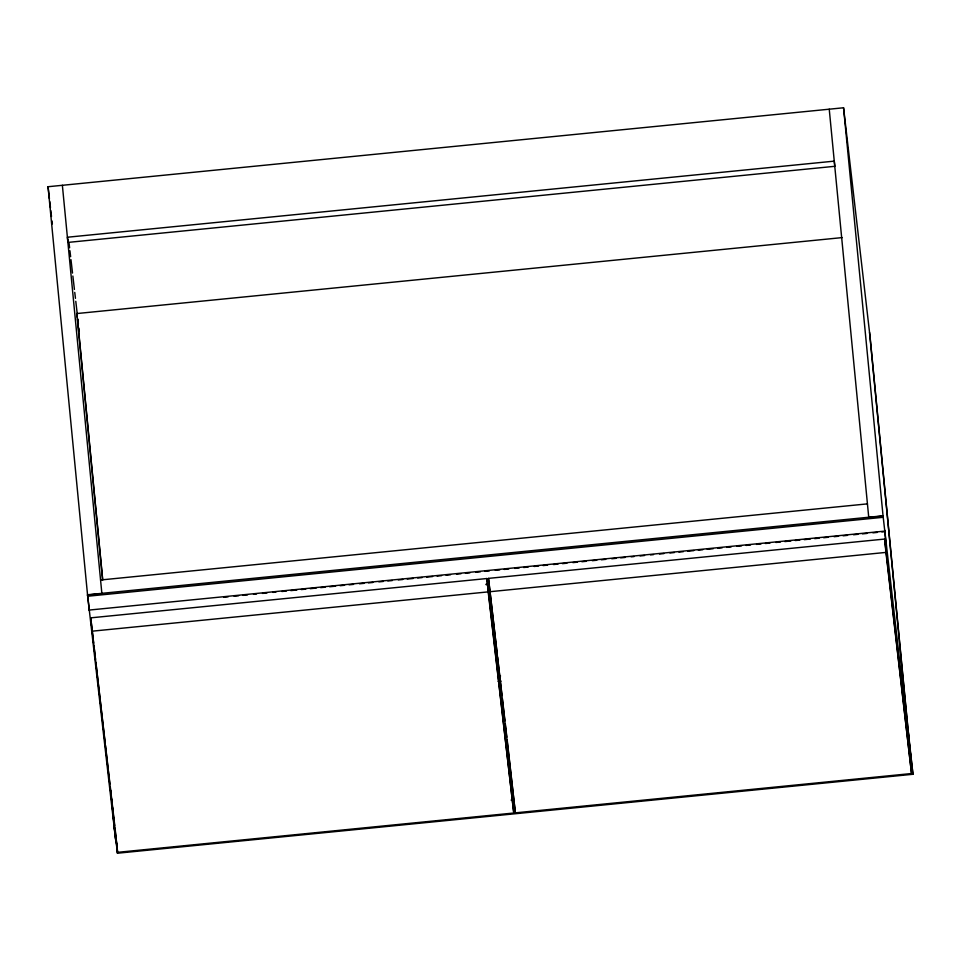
<?xml version="1.0" encoding="UTF-8"?>
<svg xmlns="http://www.w3.org/2000/svg" width="961" height="961" viewBox="0 0 961 961"><rect width="100%" height="100%" fill="white"/><g stroke="black" fill="none" stroke-linecap="round" stroke-linejoin="round"><path stroke-width="1.44" d="M843.554 107.776L883.183 517.294L87.679 596.24L48.05 186.722L843.554 107.776L870.137 337.515L911.064 760.391L884.709 530.172M67.991 242.412L834.869 166.301L834.268 161.136L67.39 237.235L67.991 242.412L67.702 239.433M102.659 580.132L76.856 313.55L842.232 237.595M100.569 579.988L867.435 503.876M883.075 516.069L868.756 517.486L829.235 109.194M89.277 610.055L884.781 531.109L886.138 545.007M223.673 597.274L228.141 596.829M234.112 596.24L238.592 595.796M243.073 595.352L247.554 594.907M253.512 594.306L256.503 594.018M262.473 593.418L266.954 592.973M272.924 592.384L275.903 592.084M281.873 591.495L286.354 591.051M290.835 590.607L296.805 590.018M301.274 589.573L305.754 589.129M310.235 588.685L316.205 588.084M320.686 587.639L325.154 587.195M329.635 586.751L335.605 586.162M340.086 585.717L344.567 585.273M349.035 584.829L353.516 584.384M359.486 583.795L363.967 583.351M368.435 582.907L372.916 582.462M378.886 581.873L383.367 581.429M387.848 580.985L392.316 580.54M398.286 579.939L402.767 579.495M407.248 579.051L413.218 578.462M417.699 578.017L422.167 577.573M426.648 577.129L432.618 576.54M437.099 576.095L441.579 575.651M446.048 575.207L450.529 574.762M456.499 574.161L460.98 573.717M465.448 573.273L469.929 572.828M475.899 572.239L480.38 571.795M484.861 571.351L489.329 570.906M495.299 570.317L499.78 569.873M504.261 569.429L508.741 568.984M514.712 568.395L519.18 567.951M523.661 567.507L528.142 567.062M534.112 566.461L538.592 566.017M543.061 565.573L547.542 565.128M553.512 564.539L557.993 564.095M562.473 563.651L566.942 563.206M572.912 562.617L577.393 562.173M581.873 561.729L586.342 561.284M592.312 560.683L596.793 560.239M601.274 559.795L605.754 559.35M611.725 558.761L616.193 558.317M620.674 557.873L625.155 557.428M631.125 556.839L634.104 556.539M640.074 555.951L644.555 555.506M650.525 554.905L653.516 554.617M659.486 554.016L663.955 553.572M669.925 552.983L674.406 552.539M678.886 552.095L683.355 551.65M687.836 551.206L693.806 550.617M698.287 550.173L702.767 549.728M707.236 549.284L713.206 548.695M717.687 548.25L722.167 547.806M726.648 547.362L731.117 546.917M737.087 546.316L741.568 545.872M746.048 545.428L750.529 544.983M756.499 544.394L760.968 543.95M765.449 543.506L769.929 543.061M775.899 542.472L780.38 542.028M784.849 541.584L790.819 540.983M795.3 540.538L799.78 540.094M804.249 539.65L810.219 539.061M814.7 538.616L819.18 538.172M823.661 537.728L828.13 537.283M834.1 536.694L838.581 536.25M843.061 535.806L847.542 535.361M853.512 534.76L857.981 534.316M862.461 533.872L866.942 533.427M872.912 532.838L877.393 532.394M881.862 531.95L884.853 531.661L883.051 515.817L87.535 594.763L115.56 839.337L114.107 824.394M90.73 617.851L486.891 578.534L513.775 813.018L117.614 852.335L90.73 617.851L93.649 643.077M488.488 578.378L884.649 539.061L911.533 773.533L515.36 812.85L488.488 578.378L497.245 654.057M486.086 584.156L489.065 583.856M486.146 584.708L489.137 584.408M92.028 631.197L488.188 591.88L513.775 813.018M489.774 591.724L885.946 552.407L911.533 773.533M497.57 676.268L500.549 675.967M498.17 681.433L501.149 681.133M511.072 800.093L514.051 799.792M115.116 833.115L117.446 853.224L912.95 774.278L908.193 730.72M909.623 745.556L912.95 774.278M497.582 657.036L502.05 695.62M502.399 698.587L504.969 720.846M505.318 723.813L506.855 737.171M507.204 740.138L515.36 812.85M69.084 243.313L69.6 247.77M69.937 250.749L70.633 256.695M70.97 259.662L72.519 273.056M72.868 276.023L74.417 289.417M74.754 292.384L75.451 298.33M75.787 301.31L77.336 314.691M77.853 319.16L78.37 323.617M78.886 328.085L79.234 331.052M76.856 313.55L77.3 317.43M48.05 186.722L49.431 198.627M49.768 201.594L50.465 207.552M50.801 210.519L51.498 216.477M52.002 220.934L52.35 223.913M93.998 646.044L95.535 659.402M95.884 662.369L105.157 742.517M105.494 745.484L108.076 767.743M108.413 770.71L109.962 784.068M110.311 787.035L112.881 809.294M113.23 812.261L114.767 825.619M115.116 828.586L117.614 852.335M114.119 824.502L114.779 830.244M89.337 610.607L87.559 595.015L101.878 593.598L62.369 185.305M869.537 332.35L910.463 755.226M884.649 539.061L885.946 552.407M486.891 578.534L488.188 591.88M77.457 318.728L102.671 579.351M116.005 838.388L117.446 853.224M111.656 798.999L111.944 801.991M112.521 807.961L112.966 812.634M113.386 816.934L113.83 821.535M110.767 790.843L111.056 793.822M111.632 799.804L111.92 802.795M112.353 807.276L112.93 813.258M113.218 816.237L114.96 834.172"/></g></svg>
